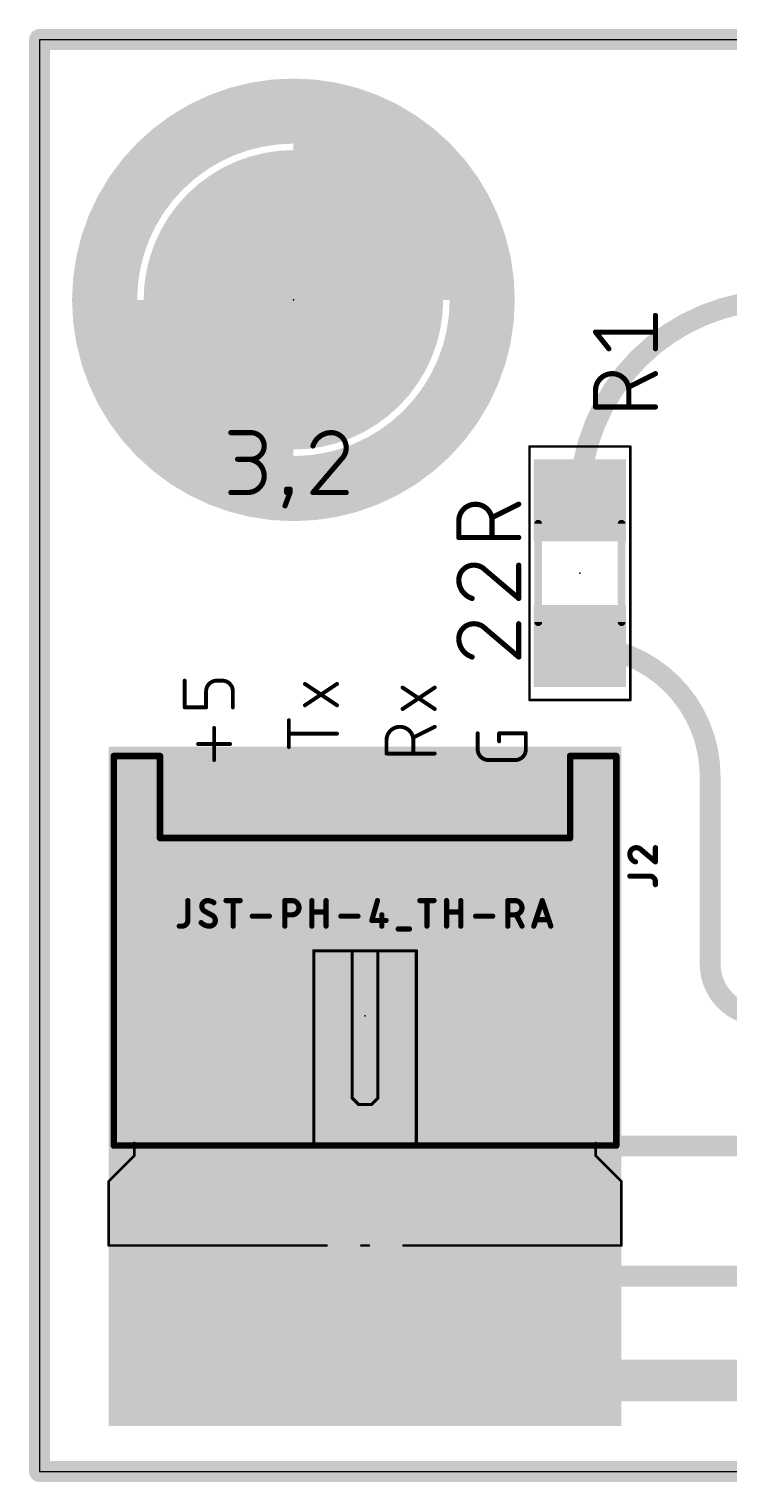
# Model space of a CAD drawing. Extents: x -0.2 to 50.5, y 11.2 to 39.6.
# Drawn here: x -0.2 to 13.45, y 11.23 to 39.57 of the extents above; entities that cross this region are included whole.
import ezdxf

# ---------------------------------------------------------------- set-up
doc = ezdxf.new("R2010")
doc.units = 0
for name, color, linetype in [('1', 12, 'CONTINUOUS'), ('17', 110, 'CONTINUOUS'), ('20', 31, 'CONTINUOUS'), ('21', 253, 'CONTINUOUS'), ('23', 53, 'CONTINUOUS'), ('25', 253, 'CONTINUOUS'), ('27', 253, 'CONTINUOUS'), ('39', 12, 'CONTINUOUS'), ('40', 132, 'CONTINUOUS'), ('43', 110, 'CONTINUOUS'), ('48', 253, 'CONTINUOUS'), ('51', 253, 'CONTINUOUS')]:
    doc.layers.add(name, color=color, linetype=linetype)

# ---------------------------------------------------------------- blocks, each defined once
blk = doc.blocks.new('ROUNDP')
at = {"const_width": 0.5}
blk.add_lwpolyline([(0, -0.25, 1), (0, 0.25, 1), (0, -0.25)], format="xyb", dxfattribs=at)
blk = doc.blocks.new('RECT')
blk.add_solid([(-0.5, -0.5), (0.5, -0.5), (-0.5, 0.5), (0.5, 0.5)])
blk = doc.blocks.new('SQUAREP')
blk.add_solid([(-0.5, -0.5), (0.5, -0.5), (-0.5, 0.5), (0.5, 0.5)])

msp = doc.modelspace()

# ---------------------------------------------------------------- linework, layer by layer
at = {"layer": '1'}
for points, const_width in [([(0, 39.37), (0, 11.43)], 0.4064), ([(50.165, 39.37), (0, 39.37)], 0.4064), ([(13.081, 24.994), (13.081, 21.336)], 0.4064), ([(3.35, 15.748), (3.35, 24.04)], 0.8128), ([(5.35, 24.04), (5.35, 17.78)], 0.4064), ([(7.35, 24.04), (7.35, 20.32)], 0.4064), ([(9.89, 17.78), (15.24, 17.78)], 0.4064), ([(7.89, 15.24), (15.24, 15.24)], 0.4064), ([(5.89, 13.208), (28.448, 13.208)], 0.8128), ([(0, 11.43), (50.292, 11.43)], 0.4064)]:
    msp.add_lwpolyline(points, dxfattribs=dict(at, const_width=const_width))
for points, const_width in [([(0.1016, 39.37, 1), (-0.1016, 39.37)], 0.2032), ([(0, 39.4716, 1), (0, 39.2684)], 0.2032), ([(14.453, 34.29, 0.4142), (10.541, 30.378)], 0.4064), ([(10.4394, 30.378, 1), (10.6426, 30.378)], 0.2032), ([(13.081, 24.994, 0.4142), (10.541, 27.534)], 0.4064), ([(10.541, 27.6356, 1), (10.541, 27.4324)], 0.2032), ([(13.1826, 24.994, 1), (12.9794, 24.994)], 0.2032), ([(12.9794, 24.994, 1), (13.1826, 24.994)], 0.2032), ([(3.5532, 24.04, 1), (3.1468, 24.04)], 0.4064), ([(5.4516, 24.04, 1), (5.2484, 24.04)], 0.2032), ([(7.4516, 24.04, 1), (7.2484, 24.04)], 0.2032), ([(13.081, 21.336, 0.4142), (14.097, 20.32)], 0.4064), ([(13.1826, 21.336, 1), (12.9794, 21.336)], 0.2032), ([(12.9794, 21.336, 1), (13.1826, 21.336)], 0.2032), ([(7.35, 20.32, 0.4142), (9.89, 17.78)], 0.4064), ([(7.4516, 20.32, 1), (7.2484, 20.32)], 0.2032), ([(7.2484, 20.32, 1), (7.4516, 20.32)], 0.2032), ([(5.35, 17.78, 0.4142), (7.89, 15.24)], 0.4064), ([(5.4516, 17.78, 1), (5.2484, 17.78)], 0.2032), ([(5.2484, 17.78, 1), (5.4516, 17.78)], 0.2032), ([(9.89, 17.8816, 1), (9.89, 17.6784)], 0.2032), ([(9.89, 17.6784, 1), (9.89, 17.8816)], 0.2032), ([(3.35, 15.748, 0.4142), (5.89, 13.208)], 0.8128), ([(3.5532, 15.748, 1), (3.1468, 15.748)], 0.4064), ([(3.1468, 15.748, 1), (3.5532, 15.748)], 0.4064), ([(7.89, 15.3416, 1), (7.89, 15.1384)], 0.2032), ([(7.89, 15.1384, 1), (7.89, 15.3416)], 0.2032), ([(5.89, 13.4112, 1), (5.89, 13.0048)], 0.4064), ([(5.89, 13.0048, 1), (5.89, 13.4112)], 0.4064), ([(0, 11.5316, 1), (0, 11.3284)], 0.2032), ([(-0.1016, 11.43, 1), (0.1016, 11.43)], 0.2032)]:
    msp.add_lwpolyline(points, format="xyb", dxfattribs=dict(at, const_width=const_width))
at = {"layer": '20'}
for p, q in [((50.47, 39.36), (0, 39.36)), ((0, 39.36), (0, 11.43)), ((0, 11.43), (50.47, 11.43))]:
    msp.add_line(p, q, dxfattribs=at)
at = {"layer": '21'}
for points, const_width in [([(4.953, 30.861, 1), (4.953, 37.719, 1), (4.953, 30.861)], 0.1524), ([(4.953, 32.59, 1), (4.953, 35.99, 1), (4.953, 32.59)], 0.1524), ([(1.4818, 25.39, 1), (1.4183, 25.39)], 0.0635), ([(1.45, 25.4217, 1), (1.45, 25.3583)], 0.0635), ([(2.3818, 25.39, 1), (2.3182, 25.39)], 0.0635), ([(2.35, 25.3583, 1), (2.35, 25.4217)], 0.0635), ([(10.3818, 25.39, 1), (10.3182, 25.39)], 0.0635), ([(10.35, 25.4217, 1), (10.35, 25.3583)], 0.0635), ([(11.2818, 25.39, 1), (11.2182, 25.39)], 0.0635), ([(11.25, 25.3583, 1), (11.25, 25.4217)], 0.0635), ([(2.3182, 23.79, 1), (2.3818, 23.79)], 0.0635), ([(10.3182, 23.79, 1), (10.3818, 23.79)], 0.0635), ([(1.45, 17.8217, 1), (1.45, 17.7583)], 0.0635), ([(1.4183, 17.79, 1), (1.4818, 17.79)], 0.0635), ([(11.2182, 17.79, 1), (11.2818, 17.79)], 0.0635), ([(11.25, 17.7583, 1), (11.25, 17.8217)], 0.0635), ([(13.11, 15.14, 1), (13.11, 15.34, 1), (13.11, 15.14)], 0.2)]:
    msp.add_lwpolyline(points, format="xyb", dxfattribs=dict(at, const_width=const_width))
at = {"layer": '21', "const_width": 0.127}
for points in [[(1.45, 17.79), (1.45, 25.39)], [(1.45, 25.39), (2.35, 25.39)], [(2.35, 25.39), (2.35, 23.79)], [(10.35, 23.79), (10.35, 25.39)], [(10.35, 25.39), (11.25, 25.39)], [(11.25, 25.39), (11.25, 17.79)], [(11.25, 17.79), (1.45, 17.79)]]:
    msp.add_lwpolyline(points, dxfattribs=at)
at = {"layer": '23'}
for p in [(4.953, 34.29), (10.541, 28.956), (6.35, 20.32)]:
    msp.add_point(p, dxfattribs=at)
at = {"layer": '25'}
for points, const_width in [([(12.0142, 33.3361), (12.0142, 33.9852)], 0.1016), ([(11.1054, 33.3361), (10.8458, 33.6606)], 0.1016), ([(10.8458, 33.6606), (12.0142, 33.6606)], 0.1016), ([(12.0142, 32.8496), (11.4949, 32.5899)], 0.1016), ([(10.8458, 32.2005), (10.8458, 32.525)], 0.1016), ([(11.4949, 32.525), (11.4949, 32.2005)], 0.1016), ([(12.0142, 32.2005), (10.8458, 32.2005)], 0.1016), ([(2.8321, 26.3387), (2.8321, 26.8608)], 0.0762), ([(3.2498, 26.6519), (3.2498, 26.3387)], 0.0762), ([(3.5631, 26.8608), (3.4586, 26.8608)], 0.0762), ([(3.7719, 26.3387), (3.7719, 26.6519)], 0.0762), ([(5.8039, 26.3793), (5.1774, 26.797)], 0.0762), ([(5.1774, 26.3793), (5.8039, 26.797)], 0.0762), ([(7.7089, 26.3076), (7.0824, 26.7252)], 0.0762), ([(7.0824, 26.3076), (7.7089, 26.7252)], 0.0762), ([(3.2498, 26.3387), (2.8321, 26.3387)], 0.0762), ([(4.8641, 25.5651), (4.8641, 26.0872)], 0.0762), ([(3.4064, 25.3111), (3.4064, 25.9376)], 0.0762), ([(5.8039, 25.8262), (4.8641, 25.8262)], 0.0762), ([(7.7089, 25.9602), (7.2912, 25.7514)], 0.0762), ([(8.5471, 25.5199), (8.5471, 25.8332)], 0.0762), ([(8.9648, 25.6766), (8.9648, 25.8332)], 0.0762), ([(8.9648, 25.8332), (9.4869, 25.8332)], 0.0762), ([(9.4869, 25.8332), (9.4869, 25.5199)], 0.0762), ([(3.7197, 25.6244), (3.0932, 25.6244)], 0.0762), ([(6.7691, 25.4381), (6.7691, 25.6992)], 0.0762), ([(7.2912, 25.6992), (7.2912, 25.4381)], 0.0762), ([(7.7089, 25.4381), (6.7691, 25.4381)], 0.0762), ([(9.2781, 25.3111), (8.7559, 25.3111)], 0.0762), ([(11.7363, 23.5598), (12.0132, 23.3245)], 0.1016), ([(12.0132, 23.3245), (12.0132, 23.6014)], 0.1016), ([(11.5148, 23.0468), (11.9024, 23.0468)], 0.1016), ([(12.0132, 22.936), (12.0132, 22.8806)], 0.1016)]:
    msp.add_lwpolyline(points, dxfattribs=dict(at, const_width=const_width))
for points, const_width in [([(12.0396, 33.9852, 1), (11.9888, 33.9852)], 0.0508), ([(10.8656, 33.6765, 1), (10.826, 33.6448)], 0.0508), ([(10.8458, 33.686, 1), (10.8458, 33.6352)], 0.0508), ([(12.0142, 33.6352, 1), (12.0142, 33.686)], 0.0508), ([(11.0856, 33.3202, 1), (11.1253, 33.352)], 0.0508), ([(11.9888, 33.3361, 1), (12.0396, 33.3361)], 0.0508), ([(11.4949, 32.525, 1), (10.8458, 32.525)], 0.1016), ([(12.0256, 32.8268, 1), (12.0028, 32.8723)], 0.0508), ([(11.4836, 32.6126, 1), (11.5063, 32.5672)], 0.0508), ([(10.8712, 32.525, 1), (10.8204, 32.525)], 0.0508), ([(10.8204, 32.525, 1), (10.8712, 32.525)], 0.0508), ([(11.5203, 32.525, 1), (11.4695, 32.525)], 0.0508), ([(11.4695, 32.525, 1), (11.5203, 32.525)], 0.0508), ([(10.8458, 32.2259, 1), (10.8458, 32.1751)], 0.0508), ([(10.8204, 32.2005, 1), (10.8712, 32.2005)], 0.0508), ([(11.4695, 32.2005, 1), (11.5203, 32.2005)], 0.0508), ([(12.0142, 32.1751, 1), (12.0142, 32.2259)], 0.0508), ([(2.8512, 26.8608, 1), (2.8131, 26.8608)], 0.0381), ([(3.4586, 26.8608, 0.4142), (3.2498, 26.6519)], 0.0762), ([(3.2688, 26.6519, 1), (3.2307, 26.6519)], 0.0381), ([(3.2307, 26.6519, 1), (3.2688, 26.6519)], 0.0381), ([(3.4586, 26.8798, 1), (3.4586, 26.8417)], 0.0381), ([(3.4586, 26.8417, 1), (3.4586, 26.8798)], 0.0381), ([(3.7719, 26.6519, 0.4142), (3.5631, 26.8608)], 0.0762), ([(3.5631, 26.8798, 1), (3.5631, 26.8417)], 0.0381), ([(3.5631, 26.8417, 1), (3.5631, 26.8798)], 0.0381), ([(3.791, 26.6519, 1), (3.7529, 26.6519)], 0.0381), ([(3.7529, 26.6519, 1), (3.791, 26.6519)], 0.0381), ([(5.1879, 26.8128, 1), (5.1668, 26.7811)], 0.0381), ([(5.8145, 26.7811, 1), (5.7933, 26.8128)], 0.0381), ([(7.0929, 26.7411, 1), (7.0718, 26.7094)], 0.0381), ([(7.7195, 26.7094, 1), (7.6983, 26.7411)], 0.0381), ([(2.8321, 26.3577, 1), (2.8321, 26.3196)], 0.0381), ([(3.2498, 26.3196, 1), (3.2498, 26.3577)], 0.0381), ([(5.1668, 26.3952, 1), (5.1879, 26.3635)], 0.0381), ([(5.7933, 26.3635, 1), (5.8145, 26.3952)], 0.0381), ([(2.8131, 26.3387, 1), (2.8512, 26.3387)], 0.0381), ([(3.2307, 26.3387, 1), (3.2688, 26.3387)], 0.0381), ([(3.7529, 26.3387, 1), (3.791, 26.3387)], 0.0381), ([(4.8832, 26.0872, 1), (4.8451, 26.0872)], 0.0381), ([(7.0718, 26.3234, 1), (7.0929, 26.2917)], 0.0381), ([(7.6983, 26.2917, 1), (7.7195, 26.3234)], 0.0381), ([(3.4255, 25.9376, 1), (3.3874, 25.9376)], 0.0381), ([(4.8641, 25.8452, 1), (4.8641, 25.8071)], 0.0381), ([(5.8039, 25.8071, 1), (5.8039, 25.8452)], 0.0381), ([(7.2912, 25.6992, 1), (6.7691, 25.6992)], 0.0762), ([(7.7174, 25.9432, 1), (7.7004, 25.9772)], 0.0381), ([(8.5662, 25.8332, 1), (8.5281, 25.8332)], 0.0381), ([(8.9838, 25.8332, 1), (8.9457, 25.8332)], 0.0381), ([(8.9648, 25.8523, 1), (8.9648, 25.8142)], 0.0381), ([(9.506, 25.8332, 1), (9.4679, 25.8332)], 0.0381), ([(9.4869, 25.8142, 1), (9.4869, 25.8523)], 0.0381), ([(3.0932, 25.6434, 1), (3.0932, 25.6053)], 0.0381), ([(3.7197, 25.6053, 1), (3.7197, 25.6434)], 0.0381), ([(4.8451, 25.5651, 1), (4.8832, 25.5651)], 0.0381), ([(6.7881, 25.6992, 1), (6.75, 25.6992)], 0.0381), ([(6.75, 25.6992, 1), (6.7881, 25.6992)], 0.0381), ([(7.2827, 25.7684, 1), (7.2997, 25.7343)], 0.0381), ([(7.3103, 25.6992, 1), (7.2722, 25.6992)], 0.0381), ([(7.2722, 25.6992, 1), (7.3103, 25.6992)], 0.0381), ([(8.5471, 25.5199, 0.4142), (8.7559, 25.3111)], 0.0762), ([(8.5661, 25.5199, 1), (8.528, 25.5199)], 0.0381), ([(8.5281, 25.5199, 1), (8.5662, 25.5199)], 0.0381), ([(8.9457, 25.6766, 1), (8.9838, 25.6766)], 0.0381), ([(9.2781, 25.3111, 0.4142), (9.4869, 25.5199)], 0.0762), ([(9.506, 25.5199, 1), (9.4679, 25.5199)], 0.0381), ([(9.4679, 25.5199, 1), (9.506, 25.5199)], 0.0381), ([(3.3874, 25.3111, 1), (3.4255, 25.3111)], 0.0381), ([(6.75, 25.4381, 1), (6.7881, 25.4381)], 0.0381), ([(6.7691, 25.4572, 1), (6.7691, 25.4191)], 0.0381), ([(7.2722, 25.4381, 1), (7.3103, 25.4381)], 0.0381), ([(7.7089, 25.4191, 1), (7.7089, 25.4572)], 0.0381), ([(8.7559, 25.3301, 1), (8.7559, 25.292)], 0.0381), ([(8.7559, 25.292, 1), (8.7559, 25.3301)], 0.0381), ([(9.2781, 25.3301, 1), (9.2781, 25.292)], 0.0381), ([(9.2781, 25.292, 1), (9.2781, 25.3301)], 0.0381), ([(11.6394, 23.6014, 0.4142), (11.5148, 23.4768)], 0.1016), ([(11.5148, 23.4768, 0.3252), (11.6256, 23.3245)], 0.1016), ([(11.5402, 23.4768, 1), (11.4894, 23.4768)], 0.0508), ([(11.7363, 23.5598, 0.2053), (11.6394, 23.6014)], 0.1016), ([(11.6394, 23.6268, 1), (11.6394, 23.576)], 0.0508), ([(11.6394, 23.576, 1), (11.6394, 23.6268)], 0.0508), ([(11.7528, 23.5792, 1), (11.7199, 23.5405)], 0.0508), ([(11.7179, 23.5423, 1), (11.7547, 23.5773)], 0.0508), ([(12.0386, 23.6014, 1), (11.9878, 23.6014)], 0.0508), ([(11.4894, 23.4768, 1), (11.5402, 23.4768)], 0.0508), ([(11.6177, 23.3003, 1), (11.6334, 23.3486)], 0.0508), ([(11.9878, 23.3245, 1), (12.0386, 23.3245)], 0.0508), ([(11.9967, 23.3051, 1), (12.0297, 23.3438)], 0.0508), ([(11.5148, 23.0722, 1), (11.5148, 23.0214)], 0.0508), ([(12.0132, 22.936, 0.4142), (11.9024, 23.0468)], 0.1016), ([(11.9024, 23.0722, 1), (11.9024, 23.0214)], 0.0508), ([(11.9024, 23.0214, 1), (11.9024, 23.0722)], 0.0508), ([(12.0386, 22.936, 1), (11.9878, 22.936)], 0.0508), ([(11.9878, 22.936, 1), (12.0386, 22.936)], 0.0508), ([(11.9878, 22.8806, 1), (12.0386, 22.8806)], 0.0508)]:
    msp.add_lwpolyline(points, format="xyb", dxfattribs=dict(at, const_width=const_width))
at = {"layer": '27'}
for points, const_width in [([(8.8279, 29.9776, 1), (8.1788, 29.9776)], 0.1016), ([(9.3586, 30.2795, 1), (9.3358, 30.3249)], 0.0508), ([(8.8166, 30.0653, 1), (8.8393, 30.0198)], 0.0508), ([(8.2042, 29.9776, 1), (8.1534, 29.9776)], 0.0508), ([(8.1534, 29.9776, 1), (8.2042, 29.9776)], 0.0508), ([(8.8533, 29.9776, 1), (8.8025, 29.9776)], 0.0508), ([(8.8025, 29.9776, 1), (8.8533, 29.9776)], 0.0508), ([(8.1788, 29.6785, 1), (8.1788, 29.6277)], 0.0508), ([(8.1534, 29.6531, 1), (8.2042, 29.6531)], 0.0508), ([(8.8025, 29.6531, 1), (8.8533, 29.6531)], 0.0508), ([(9.3472, 29.6277, 1), (9.3472, 29.6785)], 0.0508), ([(8.4709, 29.1137, 0.4142), (8.1788, 28.8216)], 0.1016), ([(8.6981, 29.0164, 0.2053), (8.4709, 29.1137)], 0.1016), ([(8.4709, 29.1391, 1), (8.4709, 29.0883)], 0.0508), ([(8.4709, 29.0883, 1), (8.4709, 29.1391)], 0.0508), ([(8.7145, 29.0357, 1), (8.6816, 28.997)], 0.0508), ([(8.6797, 28.9989, 1), (8.7165, 29.0339)], 0.0508), ([(9.3726, 29.1137, 1), (9.3218, 29.1137)], 0.0508), ([(8.1788, 28.8216, 0.3252), (8.4384, 28.4646)], 0.1016), ([(8.2042, 28.8216, 1), (8.1534, 28.8216)], 0.0508), ([(8.1534, 28.8216, 1), (8.2042, 28.8216)], 0.0508), ([(8.4306, 28.4405, 1), (8.4463, 28.4888)], 0.0508), ([(9.3218, 28.4646, 1), (9.3726, 28.4646)], 0.0508), ([(9.3307, 28.4453, 1), (9.3637, 28.484)], 0.0508), ([(8.4709, 27.9707, 0.4142), (8.1788, 27.6786)], 0.1016), ([(8.6981, 27.8734, 0.2053), (8.4709, 27.9707)], 0.1016), ([(8.4709, 27.9961, 1), (8.4709, 27.9453)], 0.0508), ([(8.4709, 27.9453, 1), (8.4709, 27.9961)], 0.0508), ([(8.7145, 27.8927, 1), (8.6816, 27.854)], 0.0508), ([(8.6797, 27.8559, 1), (8.7165, 27.8909)], 0.0508), ([(9.3726, 27.9707, 1), (9.3218, 27.9707)], 0.0508), ([(8.1788, 27.6786, 0.3252), (8.4384, 27.3216)], 0.1016), ([(8.2042, 27.6786, 1), (8.1534, 27.6786)], 0.0508), ([(8.1534, 27.6786, 1), (8.2042, 27.6786)], 0.0508), ([(8.4306, 27.2975, 1), (8.4463, 27.3458)], 0.0508), ([(9.3218, 27.3216, 1), (9.3726, 27.3216)], 0.0508), ([(9.3307, 27.3023, 1), (9.3637, 27.341)], 0.0508), ([(2.9183, 22.5692, 1), (2.8675, 22.5692)], 0.0508), ([(3.2772, 22.5692, 0.4142), (3.1665, 22.4584)], 0.1016), ([(3.1665, 22.4584, 0.2656), (3.2219, 22.3615)], 0.1016), ([(3.1919, 22.4584, 1), (3.1411, 22.4584)], 0.0508), ([(3.1411, 22.4584, 1), (3.1919, 22.4584)], 0.0508), ([(3.234, 22.3838, 1), (3.2097, 22.3392)], 0.0508), ([(3.209, 22.3396, 1), (3.2347, 22.3834)], 0.0508), ([(3.4018, 22.5277, 0.1623), (3.2772, 22.5692)], 0.1016), ([(3.2772, 22.5946, 1), (3.2772, 22.5438)], 0.0508), ([(3.2772, 22.5438, 1), (3.2772, 22.5946)], 0.0508), ([(3.3866, 22.5073, 1), (3.4171, 22.548)], 0.0508), ([(3.6386, 22.5946, 1), (3.6386, 22.5438)], 0.0508), ([(3.8025, 22.5692, 1), (3.7517, 22.5692)], 0.0508), ([(3.9155, 22.5438, 1), (3.9155, 22.5946)], 0.0508), ([(4.8105, 22.5692, 1), (4.7597, 22.5692)], 0.0508), ([(4.7851, 22.5946, 1), (4.7851, 22.5438)], 0.0508), ([(4.9235, 22.2923, 1), (4.9235, 22.5692)], 0.1016), ([(4.9235, 22.5946, 1), (4.9235, 22.5438)], 0.0508), ([(4.9235, 22.5438, 1), (4.9235, 22.5946)], 0.0508), ([(5.338, 22.5692, 1), (5.2872, 22.5692)], 0.0508), ([(5.3126, 22.3731, 1), (5.3126, 22.3223)], 0.0508), ([(5.6149, 22.5692, 1), (5.5641, 22.5692)], 0.0508), ([(5.5895, 22.3223, 1), (5.5895, 22.3731)], 0.0508), ([(6.6178, 22.5622, 1), (6.569, 22.5762)], 0.0508), ([(7.4186, 22.5946, 1), (7.4186, 22.5438)], 0.0508), ([(7.5825, 22.5692, 1), (7.5317, 22.5692)], 0.0508), ([(7.6955, 22.5438, 1), (7.6955, 22.5946)], 0.0508), ([(7.966, 22.5692, 1), (7.9152, 22.5692)], 0.0508), ([(7.9406, 22.3731, 1), (7.9406, 22.3223)], 0.0508), ([(8.2429, 22.5692, 1), (8.1921, 22.5692)], 0.0508), ([(8.2175, 22.3223, 1), (8.2175, 22.3731)], 0.0508), ([(9.1594, 22.5692, 1), (9.1086, 22.5692)], 0.0508), ([(9.134, 22.5946, 1), (9.134, 22.5438)], 0.0508), ([(9.2725, 22.2923, 1), (9.2725, 22.5692)], 0.1016), ([(9.2725, 22.5946, 1), (9.2725, 22.5438)], 0.0508), ([(9.2725, 22.5438, 1), (9.2725, 22.5946)], 0.0508), ([(9.8311, 22.5772, 1), (9.783, 22.5612)], 0.0508), ([(9.8311, 22.5612, 1), (9.783, 22.5772)], 0.0508), ([(2.7268, 22.0962, 1), (2.7268, 22.0454)], 0.0508), ([(2.7822, 22.0708, 0.4142), (2.8929, 22.1816)], 0.1016), ([(2.7822, 22.0962, 1), (2.7822, 22.0454)], 0.0508), ([(2.7822, 22.0454, 1), (2.7822, 22.0962)], 0.0508), ([(2.9183, 22.1816, 1), (2.8675, 22.1816)], 0.0508), ([(2.8675, 22.1816, 1), (2.9183, 22.1816)], 0.0508), ([(3.1526, 22.14, 0.2), (3.3188, 22.0708)], 0.1016), ([(3.1707, 22.1579, 1), (3.1346, 22.1221)], 0.0508), ([(3.3188, 22.0708, 0.4142), (3.4295, 22.1816)], 0.1016), ([(3.3188, 22.0962, 1), (3.3188, 22.0454)], 0.0508), ([(3.3188, 22.0454, 1), (3.3188, 22.0962)], 0.0508), ([(3.4295, 22.1816, 0.2656), (3.3741, 22.2785)], 0.1016), ([(3.387, 22.3003, 1), (3.3612, 22.2566)], 0.0508), ([(3.362, 22.2562, 1), (3.3863, 22.3008)], 0.0508), ([(3.4549, 22.1816, 1), (3.4041, 22.1816)], 0.0508), ([(3.4041, 22.1816, 1), (3.4549, 22.1816)], 0.0508), ([(4.1509, 22.29, 1), (4.1509, 22.2392)], 0.0508), ([(4.4832, 22.2392, 1), (4.4832, 22.29)], 0.0508), ([(4.7851, 22.3177, 1), (4.7851, 22.2669)], 0.0508), ([(4.9235, 22.3177, 1), (4.9235, 22.2669)], 0.0508), ([(4.9235, 22.2669, 1), (4.9235, 22.3177)], 0.0508), ([(5.8789, 22.29, 1), (5.8789, 22.2392)], 0.0508), ([(6.2112, 22.2392, 1), (6.2112, 22.29)], 0.0508), ([(6.4826, 22.207, 1), (6.4826, 22.1562)], 0.0508), ([(6.4582, 22.1885, 1), (6.507, 22.1746)], 0.0508), ([(6.7018, 22.2923, 1), (6.651, 22.2923)], 0.0508), ([(6.7595, 22.1562, 1), (6.7595, 22.207)], 0.0508), ([(8.5069, 22.29, 1), (8.5069, 22.2392)], 0.0508), ([(8.8392, 22.2392, 1), (8.8392, 22.29)], 0.0508), ([(9.134, 22.3177, 1), (9.134, 22.2669)], 0.0508), ([(9.2725, 22.3177, 1), (9.2725, 22.2669)], 0.0508), ([(9.2725, 22.2669, 1), (9.2725, 22.3177)], 0.0508), ([(9.3229, 22.3037, 1), (9.2774, 22.281)], 0.0508), ([(9.6825, 22.2208, 1), (9.6825, 22.17)], 0.0508), ([(9.9317, 22.17, 1), (9.9317, 22.2208)], 0.0508), ([(3.7517, 22.0708, 1), (3.8025, 22.0708)], 0.0508), ([(4.7597, 22.0708, 1), (4.8105, 22.0708)], 0.0508), ([(5.2872, 22.0708, 1), (5.338, 22.0708)], 0.0508), ([(5.5641, 22.0708, 1), (5.6149, 22.0708)], 0.0508), ([(6.651, 22.0708, 1), (6.7018, 22.0708)], 0.0508), ([(6.9963, 22.0408, 1), (6.9963, 21.99)], 0.0508), ([(7.2178, 21.99, 1), (7.2178, 22.0408)], 0.0508), ([(7.5317, 22.0708, 1), (7.5825, 22.0708)], 0.0508), ([(7.9152, 22.0708, 1), (7.966, 22.0708)], 0.0508), ([(8.1921, 22.0708, 1), (8.2429, 22.0708)], 0.0508), ([(9.1086, 22.0708, 1), (9.1594, 22.0708)], 0.0508), ([(9.3882, 22.0594, 1), (9.4336, 22.0822)], 0.0508), ([(9.6168, 22.0788, 1), (9.665, 22.0628)], 0.0508), ([(9.9491, 22.0628, 1), (9.9973, 22.0788)], 0.0508)]:
    msp.add_lwpolyline(points, format="xyb", dxfattribs=dict(at, const_width=const_width))
at = {"layer": '27', "const_width": 0.1016}
for points in [[(9.3472, 30.3022), (8.8279, 30.0426)], [(8.1788, 29.6531), (8.1788, 29.9776)], [(8.8279, 29.9776), (8.8279, 29.6531)], [(9.3472, 29.6531), (8.1788, 29.6531)], [(8.6981, 29.0164), (9.3472, 28.4646)], [(9.3472, 28.4646), (9.3472, 29.1137)], [(8.6981, 27.8734), (9.3472, 27.3216)], [(9.3472, 27.3216), (9.3472, 27.9707)], [(2.8929, 22.5692), (2.8929, 22.1816)], [(3.3741, 22.2785), (3.2219, 22.3615)], [(3.6386, 22.5692), (3.9155, 22.5692)], [(3.7771, 22.0708), (3.7771, 22.5692)], [(4.7851, 22.0708), (4.7851, 22.5692)], [(4.7851, 22.5692), (4.9235, 22.5692)], [(5.3126, 22.0708), (5.3126, 22.5692)], [(5.3126, 22.3477), (5.5895, 22.3477)], [(5.5895, 22.5692), (5.5895, 22.0708)], [(6.5934, 22.5692), (6.4826, 22.1816)], [(7.4186, 22.5692), (7.6955, 22.5692)], [(7.5571, 22.0708), (7.5571, 22.5692)], [(7.9406, 22.0708), (7.9406, 22.5692)], [(7.9406, 22.3477), (8.2175, 22.3477)], [(8.2175, 22.5692), (8.2175, 22.0708)], [(9.134, 22.0708), (9.134, 22.5692)], [(9.134, 22.5692), (9.2725, 22.5692)], [(9.6409, 22.0708), (9.8071, 22.5692)], [(9.8071, 22.5692), (9.9732, 22.0708)], [(2.7822, 22.0708), (2.7268, 22.0708)], [(4.1509, 22.2646), (4.4832, 22.2646)], [(4.9235, 22.2923), (4.7851, 22.2923)], [(5.8789, 22.2646), (6.2112, 22.2646)], [(6.4826, 22.1816), (6.7595, 22.1816)], [(6.6764, 22.2923), (6.6764, 22.0708)], [(8.5069, 22.2646), (8.8392, 22.2646)], [(9.2725, 22.2923), (9.134, 22.2923)], [(9.4109, 22.0708), (9.3002, 22.2923)], [(9.9317, 22.1954), (9.6825, 22.1954)], [(6.9963, 22.0154), (7.2178, 22.0154)]]:
    msp.add_lwpolyline(points, dxfattribs=at)
at = {"layer": '39'}
for points, const_width in [([(4.953, 30.607, 1), (4.953, 37.973, 1), (4.953, 30.607)], 1.27), ([(9.5707, 31.429, 1), (9.5453, 31.429)], 0.0254), ([(9.558, 31.4417, 1), (9.558, 31.4163)], 0.0254), ([(11.5367, 31.429, 1), (11.5113, 31.429)], 0.0254), ([(11.524, 31.4163, 1), (11.524, 31.4417)], 0.0254), ([(9.558, 26.4957, 1), (9.558, 26.4703)], 0.0254), ([(9.5453, 26.483, 1), (9.5707, 26.483)], 0.0254), ([(11.5113, 26.483, 1), (11.5367, 26.483)], 0.0254), ([(11.524, 26.4703, 1), (11.524, 26.4957)], 0.0254)]:
    msp.add_lwpolyline(points, format="xyb", dxfattribs=dict(at, const_width=const_width))
at = {"layer": '39', "const_width": 0.0508}
for points in [[(9.558, 26.483), (9.558, 31.429)], [(9.558, 31.429), (11.524, 31.429)], [(11.524, 31.429), (11.524, 26.483)], [(11.524, 26.483), (9.558, 26.483)]]:
    msp.add_lwpolyline(points, dxfattribs=at)
at = {"layer": '40', "const_width": 1.27}
msp.add_lwpolyline([(4.953, 30.607, 1), (4.953, 37.973, 1), (4.953, 30.607)], format="xyb", dxfattribs=at)
at = {"layer": '43', "const_width": 1.016}
msp.add_lwpolyline([(4.953, 30.734, 1), (4.953, 37.846, 1), (4.953, 30.734)], format="xyb", dxfattribs=at)
at = {"layer": '48', "const_width": 0.1016}
for points in [[(3.7338, 31.6992), (4.1233, 31.6992)], [(4.1233, 31.1799), (3.8636, 31.1799)], [(5.8857, 31.1799), (5.334, 30.5308)], [(4.8217, 30.5308), (4.8217, 30.5957)], [(4.8217, 30.5957), (4.8866, 30.5957)], [(4.8866, 30.5957), (4.8866, 30.5308)], [(3.7338, 30.5308), (4.0584, 30.5308)], [(4.8866, 30.5308), (4.7892, 30.2712)], [(4.8866, 30.5308), (4.8217, 30.5308)], [(5.334, 30.5308), (5.9831, 30.5308)]]:
    msp.add_lwpolyline(points, dxfattribs=at)
at = {"layer": '48'}
for points, const_width in [([(3.7338, 31.7246, 1), (3.7338, 31.6738)], 0.0508), ([(4.1233, 31.1799, 1), (4.1233, 31.6992)], 0.1016), ([(4.1233, 31.7246, 1), (4.1233, 31.6738)], 0.0508), ([(4.1233, 31.6738, 1), (4.1233, 31.7246)], 0.0508), ([(5.691, 31.6992, 0.3252), (5.334, 31.4396)], 0.1016), ([(5.9831, 31.4071, 0.4142), (5.691, 31.6992)], 0.1016), ([(5.691, 31.7246, 1), (5.691, 31.6738)], 0.0508), ([(5.691, 31.6738, 1), (5.691, 31.7246)], 0.0508), ([(5.3098, 31.4474, 1), (5.3582, 31.4317)], 0.0508), ([(3.8636, 31.2053, 1), (3.8636, 31.1545)], 0.0508), ([(4.0584, 30.5308, 1), (4.0584, 31.1799)], 0.1016), ([(4.0584, 31.2053, 1), (4.0584, 31.1545)], 0.0508), ([(4.1233, 31.2053, 1), (4.1233, 31.1545)], 0.0508), ([(4.1233, 31.1545, 1), (4.1233, 31.2053)], 0.0508), ([(5.8857, 31.1799, 0.2053), (5.9831, 31.4071)], 0.1016), ([(5.8682, 31.1983, 1), (5.9033, 31.1615)], 0.0508), ([(5.9051, 31.1635, 1), (5.8664, 31.1964)], 0.0508), ([(6.0085, 31.4071, 1), (5.9577, 31.4071)], 0.0508), ([(5.9577, 31.4071, 1), (6.0085, 31.4071)], 0.0508), ([(4.8471, 30.5957, 1), (4.7963, 30.5957)], 0.0508), ([(4.8217, 30.6211, 1), (4.8217, 30.5703)], 0.0508), ([(4.912, 30.5957, 1), (4.8612, 30.5957)], 0.0508), ([(4.8866, 30.5703, 1), (4.8866, 30.6211)], 0.0508), ([(3.7338, 30.5562, 1), (3.7338, 30.5054)], 0.0508), ([(4.0584, 30.5562, 1), (4.0584, 30.5054)], 0.0508), ([(4.0584, 30.5054, 1), (4.0584, 30.5562)], 0.0508), ([(4.8217, 30.5562, 1), (4.8217, 30.5054)], 0.0508), ([(4.7963, 30.5308, 1), (4.8471, 30.5308)], 0.0508), ([(4.8612, 30.5308, 1), (4.912, 30.5308)], 0.0508), ([(4.9104, 30.5219, 1), (4.8628, 30.5397)], 0.0508), ([(4.8866, 30.5054, 1), (4.8866, 30.5562)], 0.0508), ([(5.3146, 30.5473, 1), (5.3533, 30.5143)], 0.0508), ([(5.334, 30.5562, 1), (5.334, 30.5054)], 0.0508), ([(5.9831, 30.5054, 1), (5.9831, 30.5562)], 0.0508), ([(4.7654, 30.2801, 1), (4.813, 30.2622)], 0.0508)]:
    msp.add_lwpolyline(points, format="xyb", dxfattribs=dict(at, const_width=const_width))
at = {"layer": '51'}
for points, const_width in [([(7.112, 34.29, 0.4142), (4.953, 36.449)], 2.4892), ([(2.794, 34.29, 0.4142), (4.953, 32.131)], 2.4892), ([(4.953, 33.528, 1), (4.953, 35.052, 1), (4.953, 33.528)], 0.4572), ([(9.7663, 29.9212, 1), (9.6901, 29.9212)], 0.0762), ([(11.3919, 29.9212, 1), (11.3157, 29.9212)], 0.0762), ([(9.6901, 28.0035, 1), (9.7663, 28.0035)], 0.0762), ([(11.3157, 28.0035, 1), (11.3919, 28.0035)], 0.0762), ([(2.35, 23.8218, 1), (2.35, 23.7583)], 0.0635), ([(10.35, 23.7583, 1), (10.35, 23.8218)], 0.0635), ([(5.3656, 21.59, 1), (5.3344, 21.59)], 0.0313), ([(5.35, 21.6056, 1), (5.35, 21.5744)], 0.0313), ([(6.1156, 21.59, 1), (6.0844, 21.59)], 0.0313), ([(6.1, 21.6056, 1), (6.1, 21.5744)], 0.0313), ([(6.1, 21.5744, 1), (6.1, 21.6056)], 0.0313), ([(6.6156, 21.59, 1), (6.5844, 21.59)], 0.0313), ([(6.6, 21.6056, 1), (6.6, 21.5744)], 0.0313), ([(6.6, 21.5744, 1), (6.6, 21.6056)], 0.0313), ([(7.3656, 21.59, 1), (7.3344, 21.59)], 0.0313), ([(7.35, 21.5744, 1), (7.35, 21.6056)], 0.0313), ([(6.0844, 18.715, 1), (6.1156, 18.715)], 0.0313), ([(6.111, 18.726, 1), (6.089, 18.704)], 0.0313), ([(6.5844, 18.715, 1), (6.6156, 18.715)], 0.0313), ([(6.611, 18.704, 1), (6.589, 18.726)], 0.0313), ([(6.225, 18.6056, 1), (6.225, 18.5744)], 0.0313), ([(6.214, 18.579, 1), (6.236, 18.601)], 0.0313), ([(6.464, 18.601, 1), (6.486, 18.579)], 0.0313), ([(6.475, 18.5744, 1), (6.475, 18.6056)], 0.0313), ([(1.8625, 17.84, 1), (1.8375, 17.84)], 0.025), ([(10.8625, 17.84, 1), (10.8375, 17.84)], 0.025), ([(1.8375, 17.59, 1), (1.8625, 17.59)], 0.025), ([(1.8588, 17.5812, 1), (1.8412, 17.5988)], 0.025), ([(5.3344, 17.84, 1), (5.3656, 17.84)], 0.0313), ([(7.3344, 17.84, 1), (7.3656, 17.84)], 0.0313), ([(10.8375, 17.59, 1), (10.8625, 17.59)], 0.025), ([(10.8588, 17.5988, 1), (10.8412, 17.5812)], 0.025), ([(1.3625, 17.09, 1), (1.3375, 17.09)], 0.025), ([(1.3412, 17.0988, 1), (1.3588, 17.0812)], 0.025), ([(11.3625, 17.09, 1), (11.3375, 17.09)], 0.025), ([(11.3412, 17.0812, 1), (11.3588, 17.0988)], 0.025), ([(1.35, 15.8525, 1), (1.35, 15.8275)], 0.025), ([(1.3375, 15.84, 1), (1.3625, 15.84)], 0.025), ([(5.6, 15.8275, 1), (5.6, 15.8525)], 0.025), ([(6.2775, 15.8525, 1), (6.2775, 15.8275)], 0.025), ([(6.4225, 15.8275, 1), (6.4225, 15.8525)], 0.025), ([(7.1, 15.8525, 1), (7.1, 15.8275)], 0.025), ([(11.3375, 15.84, 1), (11.3625, 15.84)], 0.025), ([(11.35, 15.8275, 1), (11.35, 15.8525)], 0.025), ([(13.11, 15.14, 1), (13.11, 15.34, 1), (13.11, 15.14)], 0.2)]:
    msp.add_lwpolyline(points, format="xyb", dxfattribs=dict(at, const_width=const_width))
for points, const_width in [([(9.7282, 28.0035), (9.7282, 29.9212)], 0.1524), ([(11.3538, 28.0035), (11.3538, 29.9212)], 0.1524), ([(10.35, 23.79), (2.35, 23.79)], 0.127), ([(6.1, 21.59), (5.35, 21.59)], 0.0625), ([(5.35, 21.59), (5.35, 17.84)], 0.0625), ([(6.6, 21.59), (6.1, 21.59)], 0.0625), ([(6.1, 18.715), (6.1, 21.59)], 0.0625), ([(7.35, 21.59), (6.6, 21.59)], 0.0625), ([(6.6, 21.59), (6.6, 18.715)], 0.0625), ([(7.35, 17.84), (7.35, 21.59)], 0.0625), ([(6.225, 18.59), (6.1, 18.715)], 0.0625), ([(6.6, 18.715), (6.475, 18.59)], 0.0625), ([(6.475, 18.59), (6.225, 18.59)], 0.0625), ([(1.85, 17.59), (1.85, 17.84)], 0.05), ([(10.85, 17.84), (10.85, 17.59)], 0.05), ([(1.35, 17.09), (1.85, 17.59)], 0.05), ([(10.85, 17.59), (11.35, 17.09)], 0.05), ([(1.35, 15.84), (1.35, 17.09)], 0.05), ([(11.35, 17.09), (11.35, 15.84)], 0.05), ([(5.6, 15.84), (1.35, 15.84)], 0.05), ([(6.4225, 15.84), (6.2775, 15.84)], 0.05), ([(11.35, 15.84), (7.1, 15.84)], 0.05)]:
    msp.add_lwpolyline(points, dxfattribs=dict(at, const_width=const_width))

# ---------------------------------------------------------------- block references
at = {"layer": '1', "xscale": 1.6, "yscale": 1.803, "rotation": 270}
for p in [(10.541, 30.378), (10.541, 27.534)]:
    msp.add_blockref('RECT', p, dxfattribs=at)
at = {"layer": '17', "xscale": 5.842, "yscale": 5.842}
msp.add_blockref('ROUNDP', (4.953, 34.29), dxfattribs=at)
msp.add_blockref('ROUNDP', (4.953, 34.29), dxfattribs=at)
at = {"layer": '17', "xscale": 1.208, "yscale": 1.208, "rotation": 180}
for name, p in [('SQUAREP', (3.35, 24.04)), ('SQUAREP', (3.35, 24.04)), ('ROUNDP', (5.35, 24.04)), ('ROUNDP', (5.35, 24.04)), ('ROUNDP', (7.35, 24.04)), ('ROUNDP', (7.35, 24.04)), ('ROUNDP', (9.35, 24.04)), ('ROUNDP', (9.35, 24.04))]:
    msp.add_blockref(name, p, dxfattribs=at)
at = {"layer": '39', "xscale": 10, "yscale": 13.25, "rotation": 180}
msp.add_blockref('RECT', (6.35, 18.945), dxfattribs=at)
at = {"layer": '51', "xscale": 0.7366, "yscale": 1.7526, "rotation": 270}
for p in [(10.541, 30.2768), (10.541, 27.6352)]:
    msp.add_blockref('RECT', p, dxfattribs=at)

doc.saveas('drawing.dxf')
